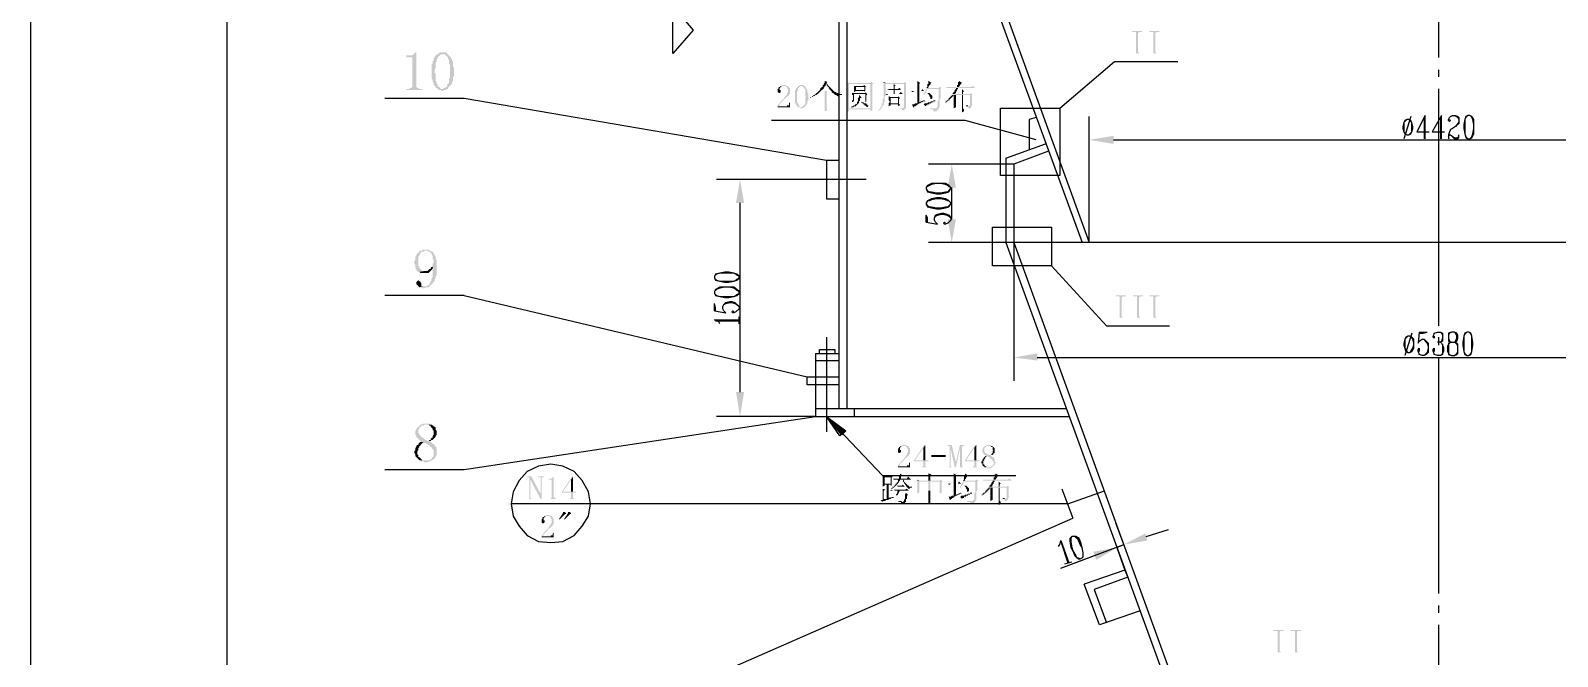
# Model space of a CAD drawing. Extents: x 51 to 246, y 3 to 417.
# Drawn here: x 51 to 114.5, y 264.5 to 290.5 of the extents above; entities that cross this region are included whole.
import ezdxf

# ---------------------------------------------------------------- set-up
doc = ezdxf.new("R2010")
doc.units = 0
doc.header["$MEASUREMENT"] = 0
doc.layers.add('_____1', color=160, linetype='Continuous')

msp = doc.modelspace()

# ---------------------------------------------------------------- hatches: boundary and pattern name
at = {"layer": '_____1'}
for points in [[(97.24, 290.491), (96.816, 290.491), (96.816, 290.449), (96.986, 290.449), (96.986, 289.56), (96.816, 289.56), (97.24, 289.56), (97.113, 289.56), (97.113, 289.602), (97.07, 289.602), (97.07, 290.406), (97.113, 290.449), (97.24, 290.449)], [(97.959, 290.491), (97.536, 290.491), (97.536, 290.449), (97.705, 290.449), (97.705, 289.56), (97.536, 289.56), (97.959, 289.56), (97.832, 289.56), (97.832, 289.602), (97.79, 289.602), (97.79, 290.406), (97.832, 290.449), (97.959, 290.449)], [(67.056, 289.602), (67.014, 289.602), (66.887, 289.475), (66.633, 289.475), (66.633, 289.39), (66.887, 289.39), (66.887, 288.163), (66.844, 288.12), (66.802, 288.12), (66.76, 288.078), (66.633, 288.078), (66.633, 288.036), (67.31, 288.036), (67.31, 288.078), (67.183, 288.078), (67.141, 288.12), (67.098, 288.12), (67.056, 288.163), (67.056, 288.247)], [(68.157, 289.602), (68.03, 289.602), (67.945, 289.517), (68.241, 289.517), (68.284, 289.475), (68.368, 289.39), (68.368, 289.306), (68.411, 289.306), (68.411, 289.136), (68.453, 289.094), (68.453, 288.544), (68.411, 288.501), (68.411, 288.332), (68.368, 288.29), (68.326, 288.205), (68.326, 288.163), (68.284, 288.163), (68.241, 288.12), (68.199, 288.12), (68.199, 288.078), (68.157, 288.078), (68.368, 288.078), (68.368, 288.12), (68.538, 288.29), (68.538, 288.374), (68.58, 288.417), (68.58, 288.586), (68.622, 288.628), (68.622, 288.967), (68.58, 289.009), (68.58, 289.221), (68.538, 289.263), (68.538, 289.306), (68.495, 289.348), (68.495, 289.39), (68.411, 289.475), (68.368, 289.517), (68.284, 289.602), (68.199, 289.602)], [(67.945, 289.517), (67.903, 289.517), (67.86, 289.475), (67.818, 289.433), (67.818, 289.39), (67.776, 289.348), (67.776, 289.263), (67.733, 289.221), (67.733, 289.136), (67.691, 289.094), (67.691, 288.501), (67.733, 288.459), (67.733, 288.374), (67.776, 288.332), (67.776, 288.247), (67.86, 288.163), (67.86, 288.12), (67.903, 288.12), (67.987, 288.036), (68.072, 288.036), (68.114, 287.993), (68.157, 287.993), (68.199, 288.036), (68.284, 288.036), (68.326, 288.078), (68.368, 288.078), (68.072, 288.078), (68.03, 288.12), (68.03, 288.163), (67.987, 288.163), (67.945, 288.205), (67.945, 288.29), (67.903, 288.29), (67.903, 288.374), (67.86, 288.417), (67.86, 288.713), (67.818, 288.755), (67.818, 288.882), (67.86, 288.967), (67.86, 289.179), (67.903, 289.221), (67.903, 289.306), (67.945, 289.348), (67.945, 289.39), (68.03, 289.475), (68.072, 289.517), (68.157, 289.517)], [(84.032, 288.417), (84.032, 288.332), (83.989, 288.29), (84.116, 288.29), (84.116, 288.247), (84.159, 288.205), (84.159, 288.163), (84.201, 288.163), (84.201, 288.12), (84.243, 288.078), (84.243, 288.036), (84.286, 288.036), (84.286, 287.993), (84.328, 287.993), (84.328, 287.951), (84.37, 287.909), (84.413, 287.909), (84.413, 287.866), (84.455, 287.866), (84.455, 287.824), (84.54, 287.824), (84.54, 287.782), (84.582, 287.782), (84.624, 287.739), (84.624, 287.782), (84.667, 287.824), (84.751, 287.824), (84.751, 287.866), (84.624, 287.866), (84.582, 287.909), (84.54, 287.909), (84.497, 287.951), (84.455, 287.951), (84.159, 288.247), (84.159, 288.29), (84.116, 288.29), (84.116, 288.332), (84.159, 288.374)], [(84.963, 288.374), (84.963, 288.29), (85.937, 288.29), (85.937, 287.274), (85.048, 287.274), (86.021, 287.274), (86.021, 288.29), (86.064, 288.29), (85.048, 288.332)], [(85.979, 288.374), (85.937, 288.332), (85.048, 288.332), (86.064, 288.29)], [(87.376, 288.374), (87.334, 288.332), (86.487, 288.332), (86.487, 287.697), (86.445, 287.655), (86.445, 287.485), (86.402, 287.485), (86.402, 287.358), (86.36, 287.358), (86.36, 287.274), (86.318, 287.274), (86.318, 287.231), (86.275, 287.189), (86.275, 287.147), (86.402, 287.274), (86.402, 287.316), (86.445, 287.358), (86.445, 287.401), (86.487, 287.401), (86.487, 287.485), (86.529, 287.528), (86.529, 287.782), (86.572, 287.782), (86.572, 288.29), (87.334, 288.29), (87.418, 288.332)], [(86.487, 288.374), (86.487, 288.332), (86.572, 288.332)], [(87.418, 288.332), (87.334, 288.29), (87.334, 287.316), (87.291, 287.274), (87.122, 287.274), (87.164, 287.274), (87.207, 287.231), (87.249, 287.231), (87.249, 287.189), (87.291, 287.189), (87.291, 287.147), (87.291, 287.189), (87.334, 287.189), (87.376, 287.231), (87.376, 287.274), (87.418, 287.274), (87.418, 288.29)], [(87.884, 288.417), (87.884, 287.993), (87.969, 287.993), (87.969, 288.29), (88.011, 288.332)], [(88.35, 288.417), (88.35, 288.29), (88.307, 288.29), (88.307, 288.163), (88.265, 288.12), (88.35, 288.12), (88.35, 288.163), (88.392, 288.205), (88.392, 288.247), (88.434, 288.247), (88.434, 288.29), (88.477, 288.332)], [(89.62, 288.417), (89.62, 288.374), (89.577, 288.374), (89.577, 288.247), (89.535, 288.247), (89.535, 288.163), (89.62, 288.163), (89.704, 288.29), (89.747, 288.332)], [(82.338, 288.247), (82.254, 288.247), (82.254, 288.205), (82.211, 288.205), (82.423, 288.205), (82.423, 288.163), (82.465, 288.163), (82.465, 288.12), (82.508, 288.078), (82.508, 287.909), (82.465, 287.909), (82.465, 287.824), (82.423, 287.824), (82.423, 287.782), (82.338, 287.697), (82.338, 287.655), (82.296, 287.655), (82.296, 287.612), (82.254, 287.612), (82.254, 287.57), (82.211, 287.57), (82.211, 287.528), (82.169, 287.528), (82.169, 287.485), (82.084, 287.401), (82.084, 287.358), (82.127, 287.358), (82.127, 287.401), (82.169, 287.401), (82.169, 287.443), (82.338, 287.612), (82.338, 287.655), (82.381, 287.655), (82.381, 287.697), (82.423, 287.697), (82.55, 287.824), (82.55, 287.866), (82.592, 287.866), (82.592, 288.12), (82.55, 288.12), (82.55, 288.163), (82.508, 288.205), (82.465, 288.205), (82.423, 288.247), (82.381, 288.247)], [(82.211, 288.205), (82.169, 288.163), (82.127, 288.163), (82.127, 288.12), (82.084, 288.078), (82.084, 287.951), (82.127, 287.909), (82.169, 287.909), (82.211, 287.951), (82.211, 288.036), (82.169, 288.036), (82.169, 288.12), (82.254, 288.205), (82.338, 288.205)], [(82.931, 288.205), (82.931, 288.163), (82.889, 288.163), (82.889, 288.12), (82.846, 288.12), (82.846, 288.036), (82.804, 288.036), (82.804, 287.485), (82.846, 287.485), (82.846, 287.401), (82.889, 287.401), (82.889, 287.358), (82.931, 287.358), (82.931, 287.316), (83.016, 287.316), (83.016, 287.274), (83.143, 287.274), (83.143, 287.316), (83.185, 287.316), (83.016, 287.316), (83.016, 287.358), (82.973, 287.358), (82.973, 287.401), (82.931, 287.443), (82.931, 287.485), (82.889, 287.528), (82.889, 287.993), (82.931, 287.993), (82.931, 288.12), (82.973, 288.12), (82.973, 288.163), (83.016, 288.163), (83.016, 288.205), (83.058, 288.205)], [(83.058, 288.247), (83.016, 288.247), (82.973, 288.205), (82.931, 288.205), (83.1, 288.205), (83.185, 288.12), (83.185, 288.078), (83.227, 288.078), (83.227, 287.782), (83.27, 287.782), (83.227, 287.739), (83.227, 287.443), (83.185, 287.443), (83.185, 287.401), (83.143, 287.358), (83.1, 287.358), (83.1, 287.316), (83.058, 287.316), (83.185, 287.316), (83.227, 287.358), (83.27, 287.401), (83.27, 287.443), (83.312, 287.443), (83.312, 287.57), (83.354, 287.612), (83.354, 287.909), (83.312, 287.951), (83.312, 288.078), (83.27, 288.078), (83.27, 288.12), (83.227, 288.163), (83.227, 288.205), (83.185, 288.205), (83.143, 288.247), (83.1, 288.247)], [(83.989, 288.29), (83.989, 288.247), (83.947, 288.247), (83.947, 288.163), (83.905, 288.163), (83.905, 288.12), (83.862, 288.12), (83.862, 288.078), (83.82, 288.036), (83.82, 287.993), (83.778, 287.993), (83.778, 287.951), (83.735, 287.951), (83.735, 287.909), (83.693, 287.909), (83.608, 287.824), (83.566, 287.824), (83.566, 287.782), (83.524, 287.782), (83.481, 287.739), (83.439, 287.739), (83.439, 287.697), (83.481, 287.739), (83.524, 287.739), (83.566, 287.782), (83.608, 287.782), (83.651, 287.824), (83.693, 287.824), (83.735, 287.866), (83.778, 287.866), (83.778, 287.909), (83.82, 287.909), (83.82, 287.951), (83.862, 287.951), (83.862, 287.993), (83.905, 287.993), (83.905, 288.036), (83.947, 288.036), (83.947, 288.078), (83.989, 288.078), (83.989, 288.12), (84.032, 288.163), (84.032, 288.205), (84.074, 288.205), (84.074, 288.247), (84.116, 288.29)], [(84.032, 288.036), (84.032, 287.147), (84.159, 287.189), (84.116, 287.231), (84.116, 287.909), (84.159, 287.951)], [(84.963, 288.29), (84.963, 287.274), (85.937, 287.231), (85.937, 287.147), (86.021, 287.189), (86.021, 287.274), (85.048, 287.274), (85.048, 288.29), (85.937, 288.29)], [(85.471, 287.824), (85.471, 287.739), (85.429, 287.697), (85.429, 287.57), (85.386, 287.528), (85.386, 287.485), (85.344, 287.443), (85.302, 287.443), (85.302, 287.401), (85.259, 287.401), (85.217, 287.358), (85.175, 287.358), (85.132, 287.316), (85.217, 287.316), (85.259, 287.358), (85.344, 287.358), (85.344, 287.401), (85.386, 287.401), (85.386, 287.443), (85.429, 287.443), (85.429, 287.485), (85.471, 287.485), (85.471, 287.57), (85.513, 287.612), (85.513, 287.697), (85.556, 287.697), (85.556, 287.739)], [(85.175, 287.909), (85.175, 287.866), (85.725, 287.866), (85.725, 287.528), (85.767, 287.57), (85.767, 287.824), (85.81, 287.866), (85.259, 287.909)], [(85.175, 287.866), (85.175, 287.824), (85.217, 287.824), (85.217, 287.612), (85.175, 287.612), (85.175, 287.528), (85.259, 287.57), (85.259, 287.866), (85.725, 287.866)], [(85.683, 288.247), (85.64, 288.205), (85.259, 288.205), (85.259, 288.036), (85.683, 287.993), (85.683, 287.951), (85.725, 287.993), (85.725, 288.036), (85.344, 288.036), (85.344, 288.163), (85.767, 288.163)], [(85.259, 288.036), (85.259, 287.951), (85.344, 287.993), (85.683, 287.993)], [(85.725, 287.951), (85.725, 287.909), (85.259, 287.909), (85.81, 287.866)], [(85.767, 288.163), (85.683, 288.163), (85.683, 288.036), (85.344, 288.036), (85.725, 288.036), (85.725, 288.163)], [(87.207, 287.951), (87.122, 287.866), (86.572, 287.866), (86.614, 287.824), (86.656, 287.824), (86.656, 287.866), (87.291, 287.866)], [(87.164, 288.12), (87.08, 288.078), (86.656, 288.078), (86.699, 288.036), (87.207, 288.036)], [(87.08, 287.782), (87.08, 287.739), (86.783, 287.739), (86.699, 287.697), (86.699, 287.612), (86.741, 287.57), (86.741, 287.528), (86.699, 287.485), (86.699, 287.443), (86.783, 287.485), (86.783, 287.697), (87.164, 287.697)], [(86.699, 287.782), (86.699, 287.697), (86.783, 287.739)], [(87.164, 287.697), (87.08, 287.697), (87.08, 287.485), (86.783, 287.485), (86.699, 287.443), (86.699, 287.358), (86.783, 287.401), (86.783, 287.443), (87.122, 287.443), (87.122, 287.655)], [(86.91, 288.29), (86.91, 288.078), (86.953, 288.078), (86.953, 288.205), (86.995, 288.205)], [(88.096, 288.078), (88.053, 287.993), (87.63, 287.993), (87.672, 287.951), (87.715, 287.951), (87.757, 287.993), (88.18, 287.993)], [(87.969, 287.993), (87.884, 287.993), (87.884, 287.485), (87.799, 287.485), (87.757, 287.443), (87.672, 287.443), (87.715, 287.316), (87.757, 287.316), (87.757, 287.358), (87.799, 287.358), (87.842, 287.401), (87.884, 287.401), (87.884, 287.443), (87.926, 287.443), (87.969, 287.485), (88.011, 287.485), (88.053, 287.528), (87.969, 287.528)], [(88.815, 288.163), (88.773, 288.12), (88.265, 288.12), (88.265, 288.036), (88.223, 288.036), (88.223, 287.993), (88.18, 287.951), (88.18, 287.909), (88.138, 287.866), (88.138, 287.824), (88.096, 287.824), (88.18, 287.824), (88.18, 287.866), (88.265, 287.951), (88.265, 287.993), (88.307, 288.036), (88.307, 288.078), (88.773, 288.078), (88.9, 288.12)], [(88.9, 288.12), (88.773, 288.078), (88.773, 287.612), (88.731, 287.57), (88.731, 287.316), (88.688, 287.316), (88.688, 287.274), (88.434, 287.274), (88.434, 287.231), (88.561, 287.231), (88.561, 287.147), (88.688, 287.147), (88.688, 287.189), (88.731, 287.189), (88.731, 287.231), (88.773, 287.231), (88.773, 287.274), (88.815, 287.316), (88.815, 287.655), (88.858, 287.697), (88.858, 288.078)], [(89.323, 287.824), (89.323, 287.782), (89.281, 287.782), (89.281, 287.739), (89.239, 287.739), (89.239, 287.697), (89.196, 287.697), (89.196, 287.655), (89.154, 287.612), (89.112, 287.612), (89.112, 287.57), (89.069, 287.57), (89.069, 287.528), (89.027, 287.528), (89.069, 287.485), (89.069, 287.528), (89.112, 287.528), (89.196, 287.612), (89.239, 287.612), (89.239, 287.655), (89.281, 287.655), (89.281, 287.697), (89.323, 287.697), (89.323, 287.739), (89.366, 287.739), (89.366, 287.782), (89.408, 287.824)], [(90.212, 288.205), (90.128, 288.163), (89.069, 288.163), (89.112, 288.12), (90.297, 288.12)], [(89.366, 287.824), (89.323, 287.824), (89.408, 287.824), (89.408, 287.274), (89.493, 287.316), (89.493, 287.824), (89.747, 287.824)], [(90.128, 287.909), (90.085, 287.866), (89.366, 287.866), (89.366, 287.824), (90.085, 287.824), (90.085, 287.401), (90.043, 287.401), (90.043, 287.358), (89.916, 287.358), (89.958, 287.358), (90.001, 287.316), (90.001, 287.274), (90.085, 287.274), (90.128, 287.316), (90.128, 287.358), (90.17, 287.401), (90.17, 287.866)], [(89.747, 288.078), (89.747, 287.866), (89.789, 287.866), (89.789, 287.951), (89.831, 287.993)], [(89.747, 287.824), (89.747, 287.104), (89.831, 287.147), (89.831, 287.231), (89.789, 287.274), (89.789, 287.824), (90.085, 287.824)], [(82.592, 287.528), (82.55, 287.485), (82.55, 287.401), (82.465, 287.401), (82.465, 287.358), (82.084, 287.358), (82.084, 287.316), (82.592, 287.316)], [(84.963, 287.274), (84.963, 287.147), (85.048, 287.147), (85.048, 287.231), (85.937, 287.231)], [(85.556, 287.57), (85.556, 287.528), (85.598, 287.485), (85.64, 287.485), (85.64, 287.443), (85.683, 287.443), (85.683, 287.401), (85.725, 287.401), (85.767, 287.358), (85.81, 287.316), (85.852, 287.358), (85.852, 287.401), (85.81, 287.401), (85.81, 287.443), (85.767, 287.443), (85.767, 287.485), (85.683, 287.485), (85.64, 287.528), (85.598, 287.528)], [(87.122, 287.443), (87.08, 287.443), (87.08, 287.358), (87.164, 287.401), (87.164, 287.443)], [(87.122, 287.274), (87.249, 287.274), (87.164, 287.274)], [(88.18, 287.612), (87.969, 287.528), (88.096, 287.528), (88.138, 287.57), (88.223, 287.57)], [(88.646, 287.612), (88.561, 287.612), (88.561, 287.57), (88.477, 287.57), (88.434, 287.528), (88.35, 287.528), (88.307, 287.485), (88.18, 287.485), (88.18, 287.443), (88.138, 287.443), (88.223, 287.358), (88.265, 287.401), (88.307, 287.401), (88.307, 287.443), (88.392, 287.443), (88.392, 287.485), (88.477, 287.485), (88.477, 287.528), (88.561, 287.528), (88.561, 287.57), (88.646, 287.57), (88.646, 287.612), (88.688, 287.612)], [(96.054, 286.131), (96.054, 285.792), (95.038, 285.961)], [(89.154, 283.972), (89.493, 283.972), (89.323, 284.945)], [(80.349, 283.337), (80.687, 283.337), (80.518, 284.31)], [(89.154, 282.659), (89.493, 282.659), (89.323, 281.686)], [(67.437, 281.389), (67.31, 281.389), (67.268, 281.347), (67.183, 281.347), (67.183, 281.305), (67.141, 281.262), (67.098, 281.262), (67.098, 281.22), (67.056, 281.178), (67.056, 281.135), (67.014, 281.093), (67.014, 280.966), (66.971, 280.924), (66.971, 280.797), (67.014, 280.754), (67.014, 280.627), (67.056, 280.585), (67.056, 280.543), (67.141, 280.458), (67.395, 280.5), (67.31, 280.5), (67.183, 280.627), (67.183, 280.67), (67.141, 280.712), (67.141, 281.093), (67.183, 281.135), (67.183, 281.178), (67.225, 281.22), (67.225, 281.262), (67.268, 281.305), (67.352, 281.305), (67.395, 281.347), (67.649, 281.347), (67.606, 281.347), (67.564, 281.389), (67.479, 281.389)], [(67.649, 281.347), (67.437, 281.347), (67.522, 281.347), (67.564, 281.305), (67.606, 281.305), (67.691, 281.22), (67.691, 281.178), (67.733, 281.135), (67.733, 281.008), (67.776, 280.966), (67.776, 280.839), (67.733, 280.797), (67.733, 280.712), (67.691, 280.67), (67.776, 280.67), (67.776, 280.627), (67.733, 280.543), (67.733, 280.246), (67.691, 280.204), (67.691, 280.119), (67.649, 280.077), (67.649, 280.035), (67.606, 279.992), (67.606, 279.95), (67.564, 279.908), (67.522, 279.908), (67.479, 279.865), (67.352, 279.865), (67.183, 279.823), (67.268, 279.823), (67.31, 279.781), (67.395, 279.781), (67.437, 279.823), (67.564, 279.823), (67.733, 279.992), (67.776, 280.035), (67.776, 280.077), (67.818, 280.077), (67.818, 280.162), (67.86, 280.204), (67.86, 280.289), (67.903, 280.331), (67.903, 280.966), (67.86, 281.008), (67.86, 281.093), (67.818, 281.135), (67.818, 281.178), (67.776, 281.22), (67.776, 281.262), (67.733, 281.305), (67.691, 281.305)], [(67.141, 280.119), (67.056, 280.035), (67.056, 279.95), (67.183, 279.823), (67.352, 279.865), (67.268, 279.865), (67.268, 279.992), (67.225, 280.035), (67.225, 280.077), (67.183, 280.077)], [(67.691, 280.67), (67.649, 280.627), (67.649, 280.585), (67.606, 280.585), (67.522, 280.5), (67.395, 280.5), (67.141, 280.458), (67.183, 280.458), (67.225, 280.416), (67.564, 280.416), (67.733, 280.585), (67.733, 280.627), (67.776, 280.67)], [(96.562, 279.484), (96.139, 279.484), (96.139, 279.442), (96.308, 279.442), (96.308, 278.553), (96.139, 278.553), (96.562, 278.553), (96.435, 278.553), (96.435, 278.595), (96.393, 278.595), (96.393, 279.4), (96.435, 279.442), (96.562, 279.442)], [(97.282, 279.484), (96.859, 279.484), (96.859, 279.442), (97.028, 279.442), (97.028, 278.553), (96.859, 278.553), (97.282, 278.553), (97.155, 278.553), (97.155, 278.595), (97.113, 278.595), (97.113, 279.4), (97.155, 279.442), (97.282, 279.442)], [(97.959, 279.484), (97.536, 279.484), (97.536, 279.442), (97.705, 279.442), (97.705, 278.553), (97.536, 278.553), (97.959, 278.553), (97.832, 278.553), (97.832, 278.595), (97.79, 278.595), (97.79, 279.4), (97.832, 279.442), (97.959, 279.442)], [(92.879, 277.071), (92.879, 276.775), (91.906, 276.902)], [(80.349, 275.463), (80.687, 275.463), (80.518, 274.447)], [(67.479, 274.15), (67.352, 274.15), (67.268, 274.108), (67.225, 274.108), (67.056, 273.939), (67.056, 273.896), (67.014, 273.854), (67.014, 273.685), (67.056, 273.642), (67.056, 273.6), (67.268, 273.388), (67.225, 273.388), (67.352, 273.388), (67.352, 273.346), (67.437, 273.346), (67.479, 273.304), (67.522, 273.304), (67.564, 273.261), (67.606, 273.261), (67.606, 273.219), (67.649, 273.177), (67.691, 273.177), (67.691, 273.134), (67.776, 273.05), (67.776, 272.796), (67.691, 272.711), (67.691, 272.669), (67.649, 272.669), (67.606, 272.626), (67.225, 272.626), (67.268, 272.584), (67.352, 272.584), (67.395, 272.542), (67.522, 272.542), (67.564, 272.584), (67.649, 272.584), (67.691, 272.626), (67.733, 272.626), (67.733, 272.669), (67.776, 272.669), (67.86, 272.753), (67.86, 272.796), (67.903, 272.838), (67.903, 273.134), (67.86, 273.177), (67.86, 273.219), (67.818, 273.219), (67.818, 273.261), (67.776, 273.304), (67.733, 273.304), (67.649, 273.388), (67.606, 273.388), (67.649, 273.431), (67.522, 273.431), (67.479, 273.473), (67.437, 273.473), (67.352, 273.558), (67.31, 273.558), (67.268, 273.6), (67.268, 273.642), (67.225, 273.642), (67.183, 273.685), (67.183, 273.727), (67.141, 273.769), (67.141, 273.896), (67.183, 273.939), (67.183, 273.981), (67.225, 274.023), (67.268, 274.023), (67.268, 274.066), (67.352, 274.066), (67.395, 274.108), (67.691, 274.108), (67.649, 274.108), (67.606, 274.15), (67.522, 274.15)], [(67.691, 274.108), (67.479, 274.108), (67.564, 274.108), (67.606, 274.066), (67.649, 274.066), (67.649, 274.023), (67.733, 273.939), (67.733, 273.896), (67.776, 273.854), (67.776, 273.685), (67.733, 273.642), (67.733, 273.558), (67.691, 273.558), (67.649, 273.515), (67.649, 273.473), (67.606, 273.473), (67.564, 273.431), (67.649, 273.431), (67.691, 273.473), (67.733, 273.473), (67.86, 273.6), (67.86, 273.642), (67.903, 273.685), (67.903, 273.854), (67.86, 273.896), (67.86, 273.981), (67.818, 274.023), (67.776, 274.023), (67.776, 274.066), (67.733, 274.066)], [(67.225, 273.388), (67.141, 273.304), (67.141, 273.261), (67.098, 273.261), (67.056, 273.219), (67.056, 273.177), (67.014, 273.134), (67.014, 273.05), (66.971, 273.007), (66.971, 272.923), (67.014, 272.88), (67.014, 272.796), (67.183, 272.626), (67.479, 272.626), (67.31, 272.626), (67.183, 272.753), (67.141, 272.753), (67.141, 272.838), (67.098, 272.88), (67.098, 273.007), (67.141, 273.05), (67.141, 273.134), (67.183, 273.177), (67.183, 273.219), (67.225, 273.219), (67.225, 273.261), (67.352, 273.388)], [(87.334, 273.261), (87.249, 273.261), (87.249, 273.219), (87.207, 273.219), (87.418, 273.219), (87.418, 273.177), (87.461, 273.177), (87.461, 273.134), (87.503, 273.092), (87.503, 272.923), (87.461, 272.923), (87.461, 272.838), (87.418, 272.838), (87.418, 272.796), (87.334, 272.711), (87.334, 272.669), (87.291, 272.669), (87.291, 272.626), (87.249, 272.626), (87.249, 272.584), (87.207, 272.584), (87.207, 272.542), (87.164, 272.542), (87.164, 272.499), (87.08, 272.415), (87.08, 272.372), (87.122, 272.372), (87.122, 272.415), (87.164, 272.415), (87.164, 272.457), (87.291, 272.584), (87.334, 272.626), (87.334, 272.669), (87.376, 272.669), (87.376, 272.711), (87.418, 272.711), (87.545, 272.838), (87.545, 272.88), (87.588, 272.88), (87.588, 273.134), (87.545, 273.134), (87.545, 273.177), (87.503, 273.219), (87.461, 273.219), (87.418, 273.261), (87.376, 273.261)], [(87.207, 273.219), (87.164, 273.177), (87.122, 273.177), (87.122, 273.134), (87.08, 273.092), (87.08, 272.965), (87.122, 272.923), (87.164, 272.923), (87.207, 272.965), (87.207, 273.05), (87.164, 273.05), (87.164, 273.134), (87.249, 273.219), (87.334, 273.219)], [(88.223, 273.261), (88.18, 273.261), (87.757, 272.626), (87.757, 272.584), (88.138, 272.584), (88.138, 272.372), (88.096, 272.372), (88.096, 272.33), (87.969, 272.33), (88.35, 272.33), (88.265, 272.33), (88.223, 272.372), (88.223, 272.584), (88.35, 272.584), (88.35, 272.626), (87.799, 272.626), (88.138, 273.134)], [(88.223, 273.261), (88.138, 273.134), (88.138, 272.626), (87.799, 272.626), (88.223, 272.626)], [(89.323, 273.261), (89.154, 273.261), (89.154, 273.219), (89.239, 273.219), (89.239, 273.177), (89.281, 273.092), (89.45, 272.33), (89.493, 272.542)], [(89.239, 273.177), (89.239, 272.372), (89.196, 272.33), (89.154, 272.33), (89.323, 272.33), (89.281, 272.372), (89.281, 273.092)], [(89.831, 273.261), (89.662, 273.261), (89.493, 272.542), (89.45, 272.33), (89.493, 272.33), (89.662, 273.092), (89.789, 273.219), (89.831, 273.219)], [(89.747, 273.177), (89.662, 273.092), (89.662, 272.33), (89.62, 272.33), (89.831, 272.33), (89.789, 272.33), (89.789, 272.372), (89.747, 272.372)], [(90.339, 273.261), (90.297, 273.261), (89.874, 272.626), (89.874, 272.584), (90.255, 272.584), (90.255, 272.372), (90.212, 272.372), (90.212, 272.33), (90.085, 272.33), (90.466, 272.33), (90.382, 272.33), (90.339, 272.372), (90.339, 272.584), (90.466, 272.584), (90.466, 272.626), (89.916, 272.626), (90.255, 273.134)], [(90.339, 273.261), (90.255, 273.134), (90.255, 272.626), (89.916, 272.626), (90.339, 272.626)], [(90.847, 273.261), (90.763, 273.261), (90.763, 273.219), (90.678, 273.219), (90.678, 273.177), (90.636, 273.177), (90.636, 273.134), (90.593, 273.092), (90.593, 272.965), (90.636, 272.923), (90.636, 272.88), (90.678, 272.88), (90.678, 272.838), (90.72, 272.838), (90.763, 272.796), (90.72, 272.796), (90.805, 272.796), (90.847, 272.753), (90.89, 272.753), (90.89, 272.711), (90.932, 272.711), (91.017, 272.626), (91.017, 272.584), (91.059, 272.584), (91.059, 272.457), (91.017, 272.415), (91.017, 272.372), (90.974, 272.372), (90.932, 272.33), (90.72, 272.33), (90.763, 272.33), (90.805, 272.288), (90.932, 272.288), (90.974, 272.33), (91.017, 272.33), (91.017, 272.372), (91.059, 272.372), (91.059, 272.415), (91.101, 272.415), (91.101, 272.499), (91.144, 272.499), (91.144, 272.542), (91.101, 272.584), (91.101, 272.669), (91.059, 272.711), (91.059, 272.753), (91.017, 272.753), (90.974, 272.796), (90.932, 272.796), (90.974, 272.838), (90.847, 272.838), (90.805, 272.88), (90.763, 272.88), (90.763, 272.923), (90.72, 272.923), (90.72, 272.965), (90.678, 272.965), (90.678, 273.134), (90.72, 273.177), (90.763, 273.177), (90.763, 273.219), (90.974, 273.219), (90.932, 273.261), (90.89, 273.261)], [(90.974, 273.219), (90.847, 273.219), (90.932, 273.219), (90.974, 273.177), (91.017, 273.177), (91.017, 273.05), (91.059, 273.05), (91.017, 273.007), (91.017, 272.923), (90.974, 272.88), (90.974, 272.838), (90.89, 272.838), (91.017, 272.838), (91.059, 272.88), (91.059, 272.923), (91.101, 272.923), (91.101, 273.134), (91.059, 273.177), (91.017, 273.177), (91.017, 273.219)], [(87.588, 272.542), (87.545, 272.499), (87.545, 272.415), (87.461, 272.415), (87.461, 272.372), (87.08, 272.372), (87.08, 272.33), (87.588, 272.33)], [(90.72, 272.796), (90.636, 272.711), (90.636, 272.669), (90.593, 272.669), (90.593, 272.584), (90.551, 272.584), (90.551, 272.499), (90.593, 272.499), (90.593, 272.415), (90.636, 272.372), (90.678, 272.372), (90.678, 272.33), (90.847, 272.33), (90.763, 272.33), (90.763, 272.372), (90.72, 272.372), (90.678, 272.415), (90.678, 272.457), (90.636, 272.457), (90.636, 272.584), (90.678, 272.626), (90.678, 272.669), (90.72, 272.711), (90.72, 272.753), (90.763, 272.753), (90.763, 272.796)], [(71.84, 271.949), (71.67, 271.949), (71.67, 271.907), (71.755, 271.907), (71.755, 271.864), (71.797, 271.822), (72.221, 271.018), (72.221, 271.229)], [(71.755, 271.864), (71.755, 271.018), (71.67, 271.018), (71.882, 271.018), (71.84, 271.018), (71.84, 271.06), (71.797, 271.06), (71.797, 271.822)], [(72.348, 271.949), (72.136, 271.949), (72.136, 271.907), (72.221, 271.907), (72.221, 271.018), (72.263, 271.018), (72.263, 271.907), (72.348, 271.907)], [(72.771, 271.949), (72.686, 271.864), (72.559, 271.864), (72.559, 271.822), (72.686, 271.822), (72.686, 271.06), (72.644, 271.06), (72.644, 271.018), (72.559, 271.018), (72.94, 271.018), (72.856, 271.018), (72.856, 271.06), (72.813, 271.06), (72.771, 271.102)], [(73.575, 271.949), (73.533, 271.949), (73.11, 271.314), (73.11, 271.272), (73.491, 271.272), (73.491, 271.06), (73.448, 271.06), (73.448, 271.018), (73.321, 271.018), (73.702, 271.018), (73.618, 271.018), (73.575, 271.06), (73.575, 271.272), (73.702, 271.272), (73.702, 271.314), (73.152, 271.314), (73.491, 271.822)], [(73.575, 271.949), (73.491, 271.822), (73.491, 271.314), (73.152, 271.314), (73.575, 271.314)], [(86.445, 271.991), (86.445, 271.949), (86.529, 271.949)], [(86.783, 271.991), (86.741, 271.949), (86.445, 271.949), (86.445, 271.61), (86.529, 271.653), (86.529, 271.907), (86.783, 271.907), (86.868, 271.949)], [(86.868, 271.949), (86.783, 271.907), (86.783, 271.653), (86.529, 271.653), (86.445, 271.61), (86.445, 271.526), (86.529, 271.568), (86.529, 271.61), (86.826, 271.61), (86.826, 271.907)], [(87.503, 271.949), (87.461, 271.864), (86.868, 271.864), (86.91, 271.822), (87.63, 271.822)], [(87.164, 272.076), (87.164, 271.991), (87.122, 271.949), (87.122, 271.864), (87.207, 271.864), (87.207, 271.949), (87.249, 271.949), (87.249, 271.991), (87.291, 271.991)], [(87.884, 271.822), (87.884, 271.78), (88.434, 271.78), (87.969, 271.78)], [(88.858, 271.822), (88.815, 271.78), (87.884, 271.78), (87.884, 271.737), (88.815, 271.737), (88.815, 271.356), (88.434, 271.356), (88.9, 271.356), (88.9, 271.695), (88.942, 271.737)], [(88.35, 272.076), (88.35, 271.78), (87.969, 271.78), (88.434, 271.78), (88.434, 271.991), (88.477, 272.034)], [(89.408, 272.076), (89.408, 271.653), (89.493, 271.653), (89.493, 271.949), (89.535, 271.991)], [(90.339, 271.822), (90.297, 271.78), (89.789, 271.78), (89.789, 271.695), (89.747, 271.695), (89.747, 271.653), (89.704, 271.61), (89.704, 271.568), (89.662, 271.526), (89.662, 271.483), (89.62, 271.483), (89.704, 271.483), (89.704, 271.526), (89.747, 271.568), (89.789, 271.61), (89.789, 271.653), (89.831, 271.695), (89.831, 271.737), (90.297, 271.737), (90.424, 271.78)], [(89.874, 272.076), (89.874, 271.949), (89.831, 271.949), (89.831, 271.822), (89.789, 271.78), (89.874, 271.78), (89.874, 271.822), (89.916, 271.864), (89.916, 271.907), (89.958, 271.907), (89.958, 271.949), (90.001, 271.991)], [(91.736, 271.864), (91.652, 271.822), (90.593, 271.822), (90.636, 271.78), (91.821, 271.78)], [(91.144, 272.076), (91.144, 272.034), (91.101, 272.034), (91.101, 271.907), (91.059, 271.907), (91.059, 271.822), (91.144, 271.822), (91.228, 271.949), (91.271, 271.991)], [(86.445, 271.441), (86.445, 270.975), (86.36, 270.975), (86.445, 270.891), (86.487, 270.933), (86.572, 270.933), (86.572, 270.975), (86.699, 270.975), (86.487, 271.018), (86.487, 271.356), (86.572, 271.399)], [(86.699, 271.61), (86.614, 271.61), (86.614, 271.018), (86.487, 271.018), (86.699, 270.975), (86.699, 271.018), (86.783, 271.018), (86.699, 271.06), (86.699, 271.356), (86.868, 271.356), (86.699, 271.356)], [(86.826, 271.399), (86.741, 271.356), (86.699, 271.356), (86.868, 271.356)], [(87.461, 271.441), (87.376, 271.399), (86.91, 271.399), (86.953, 271.356), (87.545, 271.356)], [(87.164, 271.356), (87.08, 271.356), (87.037, 271.229), (86.995, 271.187), (87.08, 271.187)], [(87.418, 271.272), (87.376, 271.187), (86.995, 271.187), (87.037, 271.145), (87.08, 271.187), (87.503, 271.187)], [(87.291, 271.61), (87.249, 271.568), (87.037, 271.568), (87.08, 271.526), (87.376, 271.526)], [(87.503, 271.187), (87.376, 271.187), (87.376, 271.018), (87.334, 270.975), (87.334, 270.933), (87.291, 270.891), (87.122, 270.891), (87.207, 270.891), (87.207, 270.848), (87.249, 270.848), (87.249, 270.806), (87.334, 270.806), (87.376, 270.848), (87.376, 270.891), (87.418, 270.891), (87.418, 271.018), (87.461, 271.018), (87.461, 271.145)], [(87.884, 271.737), (87.884, 271.356), (88.815, 271.356), (88.815, 271.229), (88.9, 271.272), (88.9, 271.356), (87.969, 271.356), (87.969, 271.737), (88.35, 271.737)], [(87.884, 271.356), (87.884, 271.229), (87.969, 271.272), (87.969, 271.356), (88.815, 271.356)], [(88.35, 271.737), (88.35, 271.356), (87.969, 271.356), (88.434, 271.356), (88.434, 271.737), (88.815, 271.737)], [(89.62, 271.737), (89.577, 271.653), (89.154, 271.653), (89.196, 271.61), (89.239, 271.61), (89.281, 271.653), (89.704, 271.653)], [(89.493, 271.653), (89.408, 271.653), (89.408, 271.145), (89.323, 271.145), (89.281, 271.102), (89.196, 271.102), (89.239, 270.975), (89.281, 270.975), (89.281, 271.018), (89.323, 271.018), (89.366, 271.06), (89.408, 271.06), (89.408, 271.102), (89.45, 271.102), (89.493, 271.145), (89.535, 271.145), (89.577, 271.187), (89.493, 271.187)], [(89.704, 271.272), (89.493, 271.187), (89.62, 271.187), (89.662, 271.229), (89.747, 271.229)], [(90.17, 271.272), (90.085, 271.272), (90.085, 271.229), (90.001, 271.229), (89.958, 271.187), (89.874, 271.187), (89.831, 271.145), (89.704, 271.145), (89.704, 271.102), (89.662, 271.102), (89.747, 271.018), (89.789, 271.06), (89.831, 271.06), (89.831, 271.102), (89.916, 271.102), (89.916, 271.145), (90.001, 271.145), (90.001, 271.187), (90.085, 271.187), (90.085, 271.229), (90.17, 271.229), (90.17, 271.272), (90.212, 271.272)], [(90.424, 271.78), (90.297, 271.737), (90.297, 271.272), (90.255, 271.229), (90.255, 270.975), (90.212, 270.975), (90.212, 270.933), (89.958, 270.933), (89.958, 270.891), (90.085, 270.891), (90.085, 270.806), (90.212, 270.806), (90.212, 270.848), (90.255, 270.848), (90.255, 270.891), (90.297, 270.891), (90.297, 270.933), (90.339, 270.975), (90.339, 271.314), (90.382, 271.356), (90.382, 271.737)], [(90.847, 271.483), (90.847, 271.441), (90.805, 271.441), (90.805, 271.399), (90.763, 271.399), (90.763, 271.356), (90.72, 271.356), (90.72, 271.314), (90.678, 271.272), (90.636, 271.272), (90.636, 271.229), (90.593, 271.229), (90.593, 271.187), (90.551, 271.187), (90.593, 271.145), (90.593, 271.187), (90.636, 271.187), (90.72, 271.272), (90.763, 271.272), (90.763, 271.314), (90.805, 271.314), (90.805, 271.356), (90.847, 271.356), (90.847, 271.399), (90.89, 271.399), (90.89, 271.441), (90.932, 271.483)], [(90.89, 271.483), (90.847, 271.483), (90.932, 271.483), (90.932, 270.933), (91.017, 270.975), (91.017, 271.483), (91.271, 271.483)], [(91.652, 271.568), (91.609, 271.526), (90.89, 271.526), (90.89, 271.483), (91.609, 271.483), (91.609, 271.06), (91.567, 271.06), (91.567, 271.018), (91.44, 271.018), (91.482, 271.018), (91.525, 270.975), (91.525, 270.933), (91.609, 270.933), (91.652, 270.975), (91.652, 271.018), (91.694, 271.06), (91.694, 271.526)], [(91.271, 271.737), (91.271, 271.526), (91.313, 271.526), (91.313, 271.61), (91.355, 271.653)], [(91.271, 271.483), (91.271, 270.764), (91.355, 270.806), (91.355, 270.891), (91.313, 270.933), (91.313, 271.483), (91.609, 271.483)], [(86.91, 271.102), (86.699, 271.06), (86.783, 271.018), (86.826, 271.06), (86.91, 271.06)], [(87.08, 270.933), (87.122, 270.891), (87.291, 270.891), (87.249, 270.891), (87.207, 270.933), (87.122, 270.933)], [(72.517, 270.34), (72.432, 270.34), (72.432, 270.298), (72.39, 270.298), (72.602, 270.298), (72.602, 270.256), (72.644, 270.256), (72.644, 270.213), (72.686, 270.171), (72.686, 270.002), (72.644, 270.002), (72.644, 269.917), (72.602, 269.917), (72.602, 269.875), (72.517, 269.79), (72.517, 269.748), (72.475, 269.748), (72.475, 269.705), (72.432, 269.705), (72.432, 269.663), (72.39, 269.663), (72.39, 269.621), (72.348, 269.621), (72.348, 269.578), (72.263, 269.494), (72.263, 269.451), (72.305, 269.451), (72.305, 269.494), (72.348, 269.494), (72.348, 269.536), (72.517, 269.705), (72.517, 269.748), (72.559, 269.748), (72.559, 269.79), (72.602, 269.79), (72.729, 269.917), (72.729, 269.959), (72.771, 269.959), (72.771, 270.213), (72.729, 270.213), (72.729, 270.256), (72.686, 270.298), (72.644, 270.298), (72.602, 270.34), (72.559, 270.34)], [(72.39, 270.298), (72.348, 270.256), (72.305, 270.256), (72.305, 270.213), (72.263, 270.171), (72.263, 270.044), (72.305, 270.002), (72.348, 270.002), (72.39, 270.044), (72.39, 270.129), (72.348, 270.129), (72.348, 270.213), (72.432, 270.298), (72.517, 270.298)], [(73.194, 270.467), (73.152, 270.467), (73.152, 270.425), (72.983, 270.171), (73.025, 270.171), (73.237, 270.383), (73.279, 270.383), (73.279, 270.425), (73.237, 270.467)], [(73.406, 270.467), (73.364, 270.467), (73.364, 270.425), (73.194, 270.171), (73.237, 270.171), (73.448, 270.383), (73.491, 270.383), (73.491, 270.425), (73.448, 270.467)], [(72.771, 269.621), (72.729, 269.578), (72.729, 269.494), (72.644, 269.494), (72.644, 269.451), (72.263, 269.451), (72.263, 269.409), (72.771, 269.409)], [(97.367, 269.578), (97.451, 269.282), (96.478, 269.113)], [(95.208, 268.816), (95.335, 268.478), (96.181, 268.986)], [(103.124, 265.557), (102.701, 265.557), (102.701, 265.514), (102.87, 265.514), (102.87, 264.625), (102.701, 264.625), (103.124, 264.625), (102.997, 264.625), (102.997, 264.668), (102.955, 264.668), (102.955, 265.472), (102.997, 265.514), (103.124, 265.514)], [(103.844, 265.557), (103.42, 265.557), (103.42, 265.514), (103.59, 265.514), (103.59, 264.625), (103.42, 264.625), (103.844, 264.625), (103.717, 264.625), (103.717, 264.668), (103.674, 264.668), (103.674, 265.472), (103.717, 265.514), (103.844, 265.514)]]:
    msp.add_hatch(color=7, dxfattribs=at).paths.add_polyline_path(points, is_closed=False)
for points in [[(86.91, 288.036), (86.953, 288.036), (86.953, 287.866), (86.91, 287.866)], [(88.35, 287.909), (88.307, 287.909), (88.392, 287.824), (88.392, 287.782), (88.434, 287.739), (88.434, 287.655), (88.477, 287.655), (88.519, 287.697), (88.519, 287.782), (88.392, 287.909)], [(89.577, 288.12), (89.493, 288.12), (89.493, 288.078), (89.45, 288.036), (89.45, 287.993), (89.366, 287.909), (89.366, 287.866), (89.493, 287.866), (89.45, 287.909), (89.493, 287.909), (89.493, 287.951), (89.535, 287.993), (89.535, 288.036), (89.577, 288.078)], [(89.916, 287.401), (89.916, 287.358), (90.043, 287.358), (90.001, 287.358), (90.001, 287.401)], [(88.477, 272.838), (89.069, 272.838), (89.069, 272.753), (88.477, 272.753)], [(87.164, 271.822), (87.08, 271.822), (87.08, 271.737), (87.037, 271.695), (87.037, 271.653), (86.995, 271.653), (86.995, 271.61), (86.953, 271.61), (86.953, 271.568), (86.91, 271.526), (86.868, 271.526), (86.868, 271.483), (86.826, 271.483), (86.783, 271.441), (86.868, 271.441), (86.868, 271.483), (86.91, 271.483), (87.08, 271.653), (87.08, 271.695), (87.122, 271.695), (87.122, 271.737), (87.164, 271.78)], [(87.291, 271.822), (87.291, 271.737), (87.334, 271.695), (87.334, 271.653), (87.376, 271.653), (87.376, 271.61), (87.418, 271.568), (87.418, 271.526), (87.461, 271.526), (87.461, 271.483), (87.503, 271.483), (87.503, 271.441), (87.588, 271.441), (87.588, 271.483), (87.672, 271.483), (87.672, 271.526), (87.545, 271.526), (87.545, 271.568), (87.503, 271.568), (87.334, 271.737), (87.334, 271.78)], [(86.783, 271.61), (86.826, 271.61), (86.826, 271.568), (86.783, 271.568)], [(88.35, 270.806), (88.434, 270.806), (88.434, 271.356), (88.35, 271.356)], [(89.874, 271.568), (89.831, 271.568), (89.874, 271.526), (89.916, 271.483), (89.916, 271.441), (89.958, 271.399), (89.958, 271.314), (90.001, 271.314), (90.043, 271.356), (90.043, 271.441), (89.958, 271.526), (89.916, 271.568)], [(91.101, 271.78), (91.017, 271.78), (91.017, 271.737), (90.974, 271.695), (90.974, 271.653), (90.89, 271.568), (90.89, 271.526), (91.017, 271.526), (90.974, 271.568), (91.017, 271.568), (91.017, 271.61), (91.059, 271.653), (91.059, 271.695), (91.101, 271.737)], [(91.44, 271.06), (91.44, 271.018), (91.567, 271.018), (91.525, 271.018), (91.525, 271.06)]]:
    msp.add_hatch(color=7, dxfattribs=at).paths.add_polyline_path(points)

# ---------------------------------------------------------------- linework, layer by layer
at = {"layer": '_____1', "color": 7}
for p, q in [((51.012, 417.025), (51.012, 3.259)), ((84.624, 381.127), (84.624, 274.785)), ((84.963, 314.579), (84.963, 274.785)), ((85.513, 307.001), (94.742, 281.686)), ((85.852, 307.001), (95.038, 281.686)), ((109.559, 299.254), (109.559, 289.39)), ((109.559, 288.882), (109.559, 288.586)), ((109.559, 288.078), (109.559, 278.214)), ((95.038, 281.686), (95.038, 286.935)), ((108.416, 286.935), (108.119, 286.004)), ((108.966, 286.893), (108.966, 286.004)), ((109.643, 286.893), (109.643, 286.004)), ((91.567, 285.199), (93.218, 285.792)), ((96.054, 285.961), (123.063, 285.961)), ((91.567, 285.199), (91.567, 281.686)), ((84.116, 285.115), (84.624, 285.115)), ((84.116, 285.115), (84.116, 283.506)), ((91.906, 284.945), (88.35, 284.945)), ((85.767, 284.31), (79.544, 284.31)), ((89.323, 282.659), (89.323, 283.972)), ((80.518, 275.463), (80.518, 283.337)), ((84.116, 283.506), (84.624, 283.506)), ((88.265, 282.532), (88.265, 282.829)), ((91.567, 281.686), (88.35, 281.686)), ((127.55, 281.686), (91.567, 281.686)), ((91.567, 281.686), (100.753, 256.497)), ((91.906, 281.686), (101.05, 256.497)), ((91.906, 281.686), (91.906, 275.928)), ((93.472, 280.712), (95.758, 278.214)), ((69.046, 279.484), (65.744, 279.484)), ((69.046, 279.484), (83.312, 276.098)), ((79.46, 278.849), (79.46, 279.146)), ((79.502, 278.426), (80.476, 278.426)), ((80.476, 278.299), (80.476, 278.595)), ((95.758, 278.214), (98.383, 278.214)), ((84.116, 277.749), (84.116, 273.812)), ((108.458, 277.918), (108.162, 276.987)), ((108.754, 277.96), (109.093, 277.96)), ((109.559, 277.749), (109.559, 277.41)), ((83.651, 277.071), (84.624, 277.071)), ((83.651, 277.071), (83.651, 274.447)), ((92.879, 276.902), (126.238, 276.902)), ((109.559, 276.902), (109.559, 267.081)), ((83.651, 276.775), (84.624, 276.775)), ((83.651, 275.759), (83.312, 275.759)), ((83.651, 276.098), (84.624, 276.098)), ((84.624, 275.759), (83.651, 275.759)), ((83.651, 274.447), (79.544, 274.447)), ((83.651, 274.785), (94.065, 274.785)), ((83.651, 274.447), (94.192, 274.447)), ((84.116, 274.447), (86.445, 271.991)), ((85.259, 274.785), (85.259, 274.447)), ((86.445, 271.991), (91.99, 271.991)), ((93.895, 271.441), (94.361, 270.213)), ((94.149, 270.806), (95.673, 271.356)), ((94.149, 270.806), (70.993, 270.806)), ((69.046, 259.122), (94.361, 270.213)), ((96.478, 269.113), (96.139, 270.002)), ((97.409, 269.451), (98.34, 269.748)), ((93.853, 269.24), (94.149, 268.351)), ((93.853, 268.139), (96.478, 269.113)), ((95.25, 268.647), (94.361, 268.308)), ((96.181, 268.986), (96.478, 269.113)), ((96.181, 268.986), (96.52, 268.054)), ((94.022, 268.308), (94.319, 268.393)), ((96.52, 268.054), (94.827, 267.462)), ((95.462, 265.768), (94.827, 267.462)), ((95.25, 267.25), (95.758, 265.853)), ((97.155, 266.361), (95.462, 265.768)), ((109.559, 266.573), (109.559, 266.276)), ((109.559, 265.768), (109.559, 255.905))]:
    msp.add_line(p, q, dxfattribs=at)
for points in [[(242.612, 6.519), (59.182, 6.519), (59.182, 413.766)], [(93.811, 287.274), (96.097, 289.221), (98.721, 289.221)], [(65.744, 287.697), (69.046, 287.697), (84.116, 285.115)], [(92.837, 285.961), (89.874, 286.766), (81.83, 286.766)], [(92.837, 286.893), (92.541, 286.808), (92.541, 285.538)], [(108.246, 286.808), (108.162, 286.766), (108.119, 286.681), (108.077, 286.512), (108.077, 286.427), (108.119, 286.3), (108.162, 286.215), (108.246, 286.173), (108.331, 286.173), (108.416, 286.215), (108.458, 286.3), (108.5, 286.427), (108.5, 286.512), (108.458, 286.681), (108.416, 286.766), (108.331, 286.808), (108.246, 286.808), (108.119, 286.681), (108.119, 286.3), (108.246, 286.173)], [(108.331, 286.173), (108.458, 286.3), (108.458, 286.681), (108.331, 286.808)], [(109.008, 286.004), (109.008, 286.977), (108.67, 286.3), (109.178, 286.3)], [(109.686, 286.004), (109.686, 286.977), (109.305, 286.3), (109.813, 286.3)], [(110.024, 286.808), (110.067, 286.766), (110.024, 286.723), (109.982, 286.766), (109.982, 286.808), (110.024, 286.893), (110.067, 286.935), (110.151, 286.977), (110.278, 286.977), (110.363, 286.935), (110.405, 286.893), (110.405, 286.639), (110.278, 286.512), (110.151, 286.427), (110.067, 286.385), (110.024, 286.3), (109.982, 286.173), (109.982, 286.004)], [(110.278, 286.977), (110.363, 286.893), (110.405, 286.808), (110.405, 286.723), (110.363, 286.639), (110.278, 286.512), (110.151, 286.427)], [(110.786, 286.977), (110.702, 286.935), (110.659, 286.808), (110.617, 286.596), (110.617, 286.427), (110.659, 286.215), (110.702, 286.046), (110.786, 286.004), (110.871, 286.004), (110.956, 286.046), (111.04, 286.215), (111.04, 286.808), (110.956, 286.935), (110.871, 286.977), (110.786, 286.977), (110.702, 286.893), (110.659, 286.808), (110.659, 286.215), (110.702, 286.088), (110.786, 286.004)], [(110.871, 286.004), (110.956, 286.088), (110.998, 286.215), (111.04, 286.427), (111.04, 286.596), (110.998, 286.808), (110.956, 286.893), (110.913, 286.935)], [(109.982, 286.088), (110.024, 286.173), (110.067, 286.173), (110.236, 286.046), (110.321, 286.046), (110.405, 286.088), (110.405, 286.173)], [(110.067, 286.173), (110.236, 286.004), (110.363, 286.004), (110.405, 286.046), (110.405, 286.173)], [(93.345, 285.496), (91.906, 284.945), (91.906, 281.686)], [(88.265, 283.929), (88.307, 283.802), (88.477, 283.76), (88.688, 283.718), (88.858, 283.718), (89.069, 283.76), (89.196, 283.802), (89.281, 283.929), (89.281, 283.972), (89.196, 284.056), (89.069, 284.141), (88.477, 284.141), (88.307, 284.056), (88.265, 283.972), (88.265, 283.929), (88.307, 283.845), (88.392, 283.802), (88.477, 283.802), (88.688, 283.76), (88.858, 283.76), (89.069, 283.802), (89.154, 283.802), (89.196, 283.845), (89.281, 283.929)], [(89.281, 283.972), (89.196, 284.014), (89.154, 284.056), (89.069, 284.099), (88.858, 284.141), (88.688, 284.141), (88.477, 284.099), (88.307, 284.014)], [(88.265, 283.294), (88.307, 283.167), (88.477, 283.125), (88.688, 283.083), (88.858, 283.083), (89.069, 283.125), (89.196, 283.167), (89.281, 283.294), (89.281, 283.337), (89.196, 283.421), (89.069, 283.506), (88.858, 283.548), (88.688, 283.548), (88.477, 283.506), (88.307, 283.421), (88.265, 283.337), (88.265, 283.294), (88.307, 283.21), (88.392, 283.167), (88.477, 283.167), (88.688, 283.125), (88.858, 283.125), (89.069, 283.167), (89.154, 283.167), (89.196, 283.21), (89.281, 283.294)], [(89.281, 283.337), (89.196, 283.421), (89.154, 283.421), (89.069, 283.464), (88.858, 283.506), (88.688, 283.506), (88.477, 283.464), (88.392, 283.421), (88.307, 283.421)], [(88.265, 282.532), (88.731, 282.448), (88.646, 282.532), (88.604, 282.617), (88.604, 282.702), (88.646, 282.829), (88.731, 282.871), (88.9, 282.913), (88.985, 282.913), (89.112, 282.871), (89.196, 282.829), (89.281, 282.702), (89.281, 282.617), (89.154, 282.49), (89.069, 282.448), (89.027, 282.448), (88.985, 282.49), (89.027, 282.532), (89.069, 282.49)], [(88.307, 282.532), (88.307, 282.702), (88.265, 282.829)], [(88.604, 282.702), (88.646, 282.786), (88.731, 282.829), (88.9, 282.871), (88.985, 282.871), (89.112, 282.829), (89.196, 282.786), (89.281, 282.702)], [(79.46, 280.204), (79.502, 280.119), (79.671, 280.077), (79.883, 280.035), (80.052, 280.035), (80.264, 280.077), (80.391, 280.119), (80.476, 280.204), (80.476, 280.289), (80.391, 280.373), (80.264, 280.416), (80.052, 280.458), (79.883, 280.458), (79.671, 280.416), (79.502, 280.373), (79.46, 280.289), (79.46, 280.204), (79.544, 280.119), (79.671, 280.077), (80.264, 280.077), (80.349, 280.119), (80.391, 280.162), (80.476, 280.204)], [(80.476, 280.289), (80.391, 280.331), (80.349, 280.373), (80.264, 280.416), (79.671, 280.416), (79.544, 280.373), (79.502, 280.331)], [(79.46, 279.569), (79.502, 279.484), (79.671, 279.442), (79.883, 279.4), (80.052, 279.4), (80.264, 279.442), (80.391, 279.484), (80.476, 279.569), (80.476, 279.654), (80.391, 279.738), (80.264, 279.823), (79.671, 279.823), (79.502, 279.738), (79.46, 279.654), (79.46, 279.569), (79.544, 279.484), (79.671, 279.442), (80.264, 279.442), (80.349, 279.484), (80.391, 279.527), (80.476, 279.569)], [(80.476, 279.654), (80.391, 279.696), (80.349, 279.738), (80.264, 279.781), (80.052, 279.823), (79.883, 279.823), (79.671, 279.781), (79.544, 279.738), (79.502, 279.696)], [(79.46, 278.849), (79.925, 278.765), (79.841, 278.849), (79.798, 278.934), (79.798, 279.019), (79.841, 279.103), (79.925, 279.188), (80.095, 279.23), (80.179, 279.23), (80.306, 279.188), (80.476, 279.019), (80.476, 278.934), (80.349, 278.807), (80.264, 278.765), (80.222, 278.765), (80.179, 278.807), (80.222, 278.849), (80.264, 278.807)], [(79.502, 278.849), (79.502, 278.976), (79.46, 279.146)], [(79.798, 279.019), (79.841, 279.103), (79.925, 279.146), (80.095, 279.188), (80.179, 279.188), (80.306, 279.146), (80.391, 279.103), (80.476, 279.019)], [(79.671, 278.299), (79.629, 278.384), (79.46, 278.468), (80.476, 278.468)], [(108.289, 277.791), (108.204, 277.749), (108.162, 277.664), (108.119, 277.495), (108.119, 277.41), (108.204, 277.156), (108.289, 277.114), (108.373, 277.114), (108.458, 277.156), (108.543, 277.283), (108.543, 277.664), (108.458, 277.749), (108.373, 277.791), (108.289, 277.791), (108.162, 277.664), (108.162, 277.283), (108.246, 277.156), (108.289, 277.114)], [(108.373, 277.114), (108.416, 277.156), (108.5, 277.283), (108.543, 277.41), (108.543, 277.495), (108.5, 277.664), (108.373, 277.791)], [(108.754, 277.96), (108.712, 277.495), (108.754, 277.579), (108.881, 277.664), (108.966, 277.664), (109.135, 277.495), (109.135, 277.114), (109.051, 277.029), (108.966, 276.987), (108.881, 276.987), (108.754, 277.029), (108.754, 277.071), (108.712, 277.156), (108.712, 277.241), (108.754, 277.283), (108.754, 277.156)], [(108.754, 277.918), (108.924, 277.918), (109.093, 277.96)], [(108.966, 277.664), (109.008, 277.579), (109.093, 277.495), (109.135, 277.368), (109.135, 277.283), (109.093, 277.114), (108.966, 276.987)], [(109.389, 277.791), (109.389, 277.706), (109.347, 277.749), (109.347, 277.791), (109.389, 277.876), (109.389, 277.918), (109.516, 277.96), (109.643, 277.96), (109.728, 277.918), (109.728, 277.579), (109.643, 277.537), (109.516, 277.537)], [(109.643, 277.96), (109.686, 277.918), (109.728, 277.833), (109.728, 277.706), (109.686, 277.579), (109.643, 277.537), (109.686, 277.495), (109.77, 277.325), (109.77, 277.156), (109.728, 277.071), (109.728, 277.029), (109.643, 276.987), (109.516, 276.987), (109.389, 277.029), (109.389, 277.071), (109.347, 277.156), (109.347, 277.241), (109.389, 277.283), (109.389, 277.156)], [(110.109, 277.537), (109.982, 277.495), (109.982, 277.452), (109.94, 277.368), (109.94, 277.156), (109.982, 277.071), (109.982, 277.029), (110.109, 276.987), (110.236, 276.987), (110.321, 277.029), (110.363, 277.071), (110.363, 277.452), (110.321, 277.495), (110.236, 277.537)], [(110.109, 277.96), (109.982, 277.918), (109.982, 277.579), (110.109, 277.537), (110.236, 277.537), (110.321, 277.579), (110.363, 277.706), (110.363, 277.833), (110.321, 277.918), (110.236, 277.96), (110.109, 277.96), (110.024, 277.918), (109.982, 277.833), (109.982, 277.706), (110.024, 277.579), (110.109, 277.537)], [(110.109, 277.537), (110.024, 277.495), (109.982, 277.452), (109.982, 277.071), (110.024, 277.029), (110.109, 276.987)], [(110.236, 277.537), (110.278, 277.579), (110.321, 277.706), (110.321, 277.833), (110.278, 277.918), (110.236, 277.96)], [(110.744, 277.96), (110.659, 277.918), (110.617, 277.791), (110.575, 277.537), (110.575, 277.41), (110.617, 277.156), (110.659, 277.029), (110.744, 276.987), (110.829, 276.987), (110.913, 277.029), (110.956, 277.156), (110.998, 277.41), (110.998, 277.537), (110.956, 277.791), (110.913, 277.918), (110.829, 277.96), (110.744, 277.96), (110.702, 277.918), (110.659, 277.876), (110.617, 277.791), (110.617, 277.156), (110.659, 277.071), (110.744, 276.987)], [(110.829, 276.987), (110.913, 277.071), (110.956, 277.156), (110.956, 277.791), (110.913, 277.876), (110.871, 277.918)], [(83.82, 277.071), (83.82, 277.241), (84.455, 277.241), (84.455, 277.071)], [(109.728, 277.452), (109.728, 277.071), (109.686, 277.029)], [(110.236, 276.987), (110.321, 277.071), (110.363, 277.156), (110.363, 277.368), (110.321, 277.452), (110.278, 277.495)], [(83.312, 275.759), (83.312, 276.098), (83.651, 276.098)], [(65.744, 272.245), (69.046, 272.245), (83.651, 274.447)], [(93.768, 269.028), (93.811, 269.113), (93.853, 269.282), (94.192, 268.351)], [(94.319, 269.451), (94.234, 269.367), (94.234, 269.24), (94.276, 268.986), (94.361, 268.859), (94.446, 268.647), (94.573, 268.52), (94.657, 268.52), (94.742, 268.562), (94.784, 268.605), (94.784, 268.774), (94.742, 268.986), (94.7, 269.155), (94.615, 269.367), (94.488, 269.451), (94.319, 269.451), (94.276, 269.367), (94.276, 269.24), (94.319, 268.986), (94.361, 268.859), (94.488, 268.647), (94.53, 268.562), (94.573, 268.562), (94.657, 268.52)], [(94.742, 268.562), (94.784, 268.605), (94.784, 268.774), (94.742, 268.986), (94.657, 269.113), (94.573, 269.324), (94.488, 269.409), (94.446, 269.451)], [(96.52, 268.054), (96.647, 267.758), (95.25, 267.25)]]:
    msp.add_lwpolyline(points, dxfattribs=at)
for points in [[(77.724, 289.56), (77.724, 291.507), (78.571, 290.533)], [(91.355, 287.274), (93.811, 287.274), (93.811, 284.48), (91.355, 284.48)], [(91.017, 282.321), (93.472, 282.321), (93.472, 280.712), (91.017, 280.712)], [(84.116, 274.447), (84.921, 273.854), (84.667, 273.642), (84.116, 274.447), (84.878, 273.812), (84.751, 273.685), (84.116, 274.447), (84.836, 273.769), (84.794, 273.727)], [(74.295, 270.806), (74.21, 271.314), (73.956, 271.78), (73.618, 272.161), (73.152, 272.372), (72.644, 272.457), (72.136, 272.372), (71.67, 272.161), (71.332, 271.78), (71.078, 271.314), (70.993, 270.806), (71.078, 270.298), (71.332, 269.875), (71.67, 269.494), (72.136, 269.24), (72.644, 269.197), (73.152, 269.24), (73.618, 269.494), (73.956, 269.875), (74.21, 270.298)]]:
    msp.add_lwpolyline(points, close=True, dxfattribs=at)

doc.saveas('drawing.dxf')
